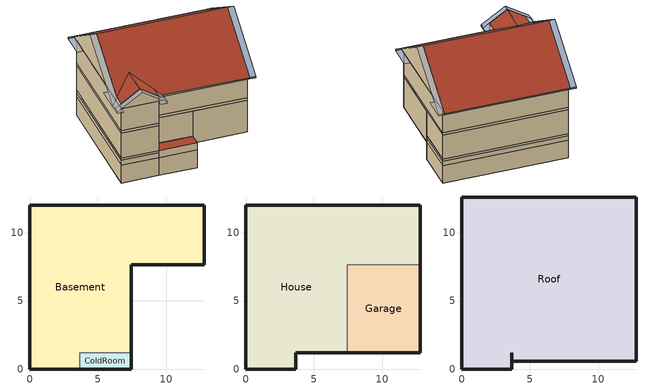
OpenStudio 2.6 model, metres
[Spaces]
Basement
 floor ground: 12.8,12.01 12.8,7.65 7.43,7.65 7.43,1.19 3.66,1.19 3.66,0 0,0 0,12.01 z0
 wall outside: 12.8,7.65 12.8,12.01 0,12.01 0,0 3.66,0 z2.5:2.74; 12.8,7.65 12.8,12.01 0,12.01 0,0 3.66,0 z1.98:2.5
 wall to Garage: 7.43,1.19 7.43,7.65 12.8,7.65 z2.5:2.74; 7.43,1.19 7.43,7.65 12.8,7.65 z1.98:2.5
 wall ground: 7.43,1.19 7.43,7.65 12.8,7.65 12.8,12.01 0,12.01 0,0 3.66,0 z0:1.98
 wall to ColdRoom: 3.66,0 3.66,1.19 7.43,1.19 z0:1.98; 3.66,0 3.66,1.19 7.43,1.19 z1.98:2.5; 3.66,0 3.66,1.19 7.43,1.19 z2.5:2.74
ColdRoom
 floor ground: 7.43,1.19 7.43,0 3.66,0 3.66,1.19 z0
 wall outside: 3.66,0 7.43,0 7.43,1.19 z1.98:2.74
 wall ground: 3.66,0 7.43,0 7.43,1.19 z0:1.98
 roof outside: 7.43,0 7.43,1.19 3.66,1.19 3.66,0 z2.74
House
 floor to Basement: 12.8,12.01 12.8,7.65 7.43,7.65 7.43,1.19 3.66,1.19 3.66,0 0,0 0,12.01 z2.74
 floor to Garage: 12.8,7.65 12.8,1.19 7.43,1.19 7.43,7.65 z5.51
 wall outside: 12.8,12.01 0,12.01 0,0 3.66,0 3.66,1.19 12.8,1.19 12.8,12.01 z5.79:8.23; 3.66,1.19 12.8,1.19 12.8,12.01 0,12.01 0,0 3.66,0 3.66,1.19 z5.51:5.79; 12.8,7.65 12.8,12.01 0,12.01 0,0 3.66,0 3.66,1.19 7.43,1.19 z2.74:5.51
 wall to Garage: 7.43,1.19 7.43,7.65 12.8,7.65 z2.74:5.51
Garage
 floor ground: 12.8,7.65 12.8,1.19 7.43,1.19 7.43,7.65 z1.98
 wall outside: 7.43,1.19 12.8,1.19 12.8,7.65 z1.98:5.51
Roof
 floor outside: 12.8,12.62 12.8,12.01 0,12.01 0,12.62 z8.23; 12.8,1.19 12.8,0.58 3.66,0.58 3.66,1.19 z8.23
 floor to House: 3.66,0.58 3.66,0 0,0 0,0.58 z8.23; 12.8,12.01 12.8,1.19 0,1.19 0,12.01 z8.23; 3.66,1.19 3.66,0.58 0,0.58 0,1.19 z8.23
 wall outside: 3.66,0.58 12.8,0.58 / 12.8,12.62 0,12.62 z8.23:8.37; 12.8,6.6,12.4 12.8,0.58,8.37 12.8,0.58,8.23 12.8,12.62,8.23 12.8,12.62,8.37; 0,6.6,12.4 0,12.62,8.37 0,12.62,8.23 0,0,8.23 0,0,8.77 0,1.19,8.77; 3.66,0,8.77 3.66,0,8.23 3.66,0.58,8.23 3.66,0.58,8.37 3.66,1.19,8.77; 1.83,0,9.98 0,0,8.77 0,0,8.23 3.66,0,8.23 3.66,0,8.77
 roof outside: 1.83,2.99,9.98 0,1.19,8.77 0,0,8.77 1.83,0,9.98; 12.8,6.6,12.4 12.8,12.62,8.37 0,12.62,8.37 0,6.6,12.4; 12.8,6.6,12.4 0,6.6,12.4 0,1.19,8.77 1.83,2.99,9.98 3.66,1.19,8.77 3.66,0.58,8.37 12.8,0.58,8.37; 1.83,0,9.98 3.66,0,8.77 3.66,1.19,8.77 1.83,2.99,9.98
shading: 0,12.62 -0.61,12.62 / 13.41,12.62 12.8,12.62 / 12.8,0.58 13.41,0.58 / -0.61,0.58 0,0.58 / -0.61,0.58 -0.61,0 / -0.61,0 -0.61,-0.61 / 4.27,-0.61 4.27,0 / 4.27,0 4.27,0.58 z8.23:8.37; 0,10.21 0,12.62 -0.61,12.62 -0.61,10.21 z8.23; 0,6.6,12.4 0,12.62,8.37 -0.61,12.62,8.37 -0.61,6.6,12.4; 13.41,6.6,12.4 13.41,12.62,8.37 12.8,12.62,8.37 12.8,6.6,12.4; 13.41,10.21 13.41,12.62 12.8,12.62 12.8,10.21 z8.23; 13.41,0.58 13.41,3 12.8,3 12.8,0.58 z8.23; 12.8,6.6,12.4 12.8,0.58,8.37 13.41,0.58,8.37 13.41,6.6,12.4; 0,0.58 0,3 -0.61,3 -0.61,0.58 z8.23; -0.61,6.6,12.4 -0.61,0.58,8.37 0,0.58,8.37 0,6.6,12.4; 0,1.19,8.77 -0.61,0.58,8.37 -0.61,0,8.37 0,0,8.77; 0,0 0,0.58 -0.61,0.58 -0.61,0 z8.23; 3.66,0,8.77 4.27,0,8.37 4.27,0.58,8.37 3.66,1.19,8.77; 4.27,0 4.27,0.58 3.66,0.58 3.66,0 z8.23; 4.27,-0.61 4.27,0 3.66,0 3.66,-0.61 z8.23; 0,-0.61 0,0 -0.61,0 -0.61,-0.61 z8.23; 1.83,0,9.98 -0.61,0,8.37 -0.61,-0.61,8.37 1.83,-0.61,9.98; 1.83,-0.61,9.98 4.27,-0.61,8.37 4.27,0,8.37 1.83,0,9.98
[Building]
ANZEH1: Space Type=189.1-2009 - Office - OpenOffice - CZ4-8; Default Construction Set=189.1-2009 - CZ5 - Office
[Site]
Site 1
[ClimateZones]
Climate Zone Institution Name 1=ASHRAE; Climate Zone Document Name 1=ANSI/ASHRAE Standard 169; Climate Zone Document Year 1=2006; Climate Zone Institution Name 2=CEC; Climate Zone Document Name 2=California Climate Zone Descriptions; Climate Zone Document Year 2=1995
[DefaultConstructionSet]
189.1-2009 - CZ5 - Office: Default Exterior Surface Constructions=Default Surface Constructions 13; Default Interior Surface Constructions=Default Surface Constructions 14; Default Ground Contact Surface Constructions=Default Surface Constructions 15; Default Exterior SubSurface Constructions=Default Sub Surface Constructions 9; Default Interior SubSurface Constructions=Default Sub Surface Constructions 10; Interior Partition Construction=Interior Partition
[DefaultSurfaceConstructions]
Name | Floor Construction | Wall Construction | Roof Ceiling Construction
Default Surface Constructions 13 | ExtSlabCarpet 4in ClimateZone 1-8 | ASHRAE 189.1-2009 ExtWall Mass ClimateZone 5 | ASHRAE 189.1-2009 ExtRoof IEAD ClimateZone 2-5
Default Surface Constructions 14 | Interior Floor | Interior Wall | Interior Ceiling
Default Surface Constructions 15 | ExtSlabCarpet 4in ClimateZone 1-8 | ExtSlabCarpet 4in ClimateZone 1-8 | ExtSlabCarpet 4in ClimateZone 1-8
[Construction]
ExtSlabCarpet 4in ClimateZone 1-8: MAT-CC05 4 HW CONCRETE, CP02 CARPET PAD
Interior Floor: F16 Acoustic tile, F05 Ceiling air space resistance, M11 100mm lightweight concrete
Interior Wall: G01a 19mm gypsum board, F04 Wall air space resistance, G01a 19mm gypsum board
Interior Ceiling: M11 100mm lightweight concrete, F05 Ceiling air space resistance, F16 Acoustic tile
Exterior Door: F08 Metal surface, I01 25mm insulation board
Interior Window: Clear 3mm
Interior Door; Interior Partition: G05 25mm wood
ASHRAE 189.1-2009 ExtRoof IEAD ClimateZone 2-5: Roof Membrane, Roof Insulation [21], Metal Decking
ASHRAE 189.1-2009 ExtWindow ClimateZone 4-5: Theoretical Glass [207]
ASHRAE 189.1-2009 ExtWall Mass ClimateZone 5: 1IN Stucco, 8IN Concrete HW, Wall Insulation [40], 1/2IN Gypsum
[Material] Thermal Absorptance=0.9
Name | Roughness | Thickness {m} | Conductivity {W/m-K} | Density {kg/m3} | Specific Heat {J/kg-K} | Solar Absorptance | Visible Absorptance
MAT-CC05 4 HW CONCRETE | Rough | 0.1016 | 1.311 | 2240 | 836.8 | 0.85 | 0.85
1IN Stucco | Smooth | 0.0253 | 0.6918 | 1858 | 837 | 0.92 | 0.92
8IN Concrete HW | MediumRough | 0.2033 | 1.7296 | 2243 | 837 | 0.65 | 0.65
1/2IN Gypsum | Smooth | 0.0127 | 0.16 | 784.9 | 830 | 0.4 | 0.4
Roof Membrane | VeryRough | 0.0095 | 0.16 | 1121.29 | 1460 | 0.7 | 0.7
Metal Decking | MediumSmooth | 0.0015 | 45.006 | 7680 | 418.4 | 0.6 | 0.6
F16 Acoustic tile | MediumSmooth | 0.0191 | 0.06 | 368 | 590 | 0.3 | 0.3
M11 100mm lightweight concrete | MediumRough | 0.1016 | 0.53 | 1280 | 840 | 0.5 | 0.5
G01a 19mm gypsum board | MediumSmooth | 0.019 | 0.16 | 800 | 1090 | 0.4 | 0.4
F08 Metal surface | Smooth | 0.0008 | 45.28 | 7824 | 500 | 0.7 | 0.7
I01 25mm insulation board | MediumRough | 0.0254 | 0.03 | 43 | 1210 | 0.6 | 0.6
G05 25mm wood | MediumSmooth | 0.0254 | 0.15 | 608 | 1630 | 0.5 | 0.5
Roof Insulation [21] | MediumRough | 0.2105 | 0.049 | 265 | 836.8 | 0.7 | 0.7
Wall Insulation [40] | MediumRough | 0.0794 | 0.0432 | 91 | 837 | 0.5 | 0.5
[Material:NoMass]
CP02 CARPET PAD: Roughness=Smooth; Thermal Resistance {m2-K/W}=0.1; Thermal Absorptance=0.9; Solar Absorptance=0.8; Visible Absorptance=0.8
[Material:AirGap]
Name | Thermal Resistance {m2-K/W}
F05 Ceiling air space resistance | 0.18
F04 Wall air space resistance | 0.15
[DefaultSubSurfaceConstructions]
Name | Fixed Window Construction | Operable Window Construction | Door Construction | Tubular Daylight Dome Construction | Tubular Daylight Diffuser Construction
Default Sub Surface Constructions 9 | ASHRAE 189.1-2009 ExtWindow ClimateZone 4-5 | ASHRAE 189.1-2009 ExtWindow ClimateZone 4-5 | Exterior Door | Interior Window | Interior Window
Default Sub Surface Constructions 10 | Interior Window | Interior Window | Interior Door
[WindowMaterial:Glazing] Optical Data Type=SpectralAverage; Thickness {m}=0.003; Back Side Solar Reflectance at Normal Incidence=0; Back Side Visible Reflectance at Normal Incidence=0; Infrared Transmittance at Normal Incidence=0; Dirt Correction Factor for Solar and Visible Transmittance=1; Solar Diffusing=No
Name | Solar Transmittance at Normal Incidence | Front Side Solar Reflectance at Normal Incidence | Visible Transmittance at Normal Incidence | Front Side Visible Reflectance at Normal Incidence | Front Side Infrared Hemispherical Emissivity | Back Side Infrared Hemispherical Emissivity | Conductivity {W/m-K}
Clear 3mm | 0.837 | 0.075 | 0.898 | 0.081 | 0.84 | 0.84 | 0.9
Theoretical Glass [207] | 0.3311 | 0.6189 | 0.44 | 0.51 | 0.9 | 0.9 | 0.0133
[WindowMaterial:Blind]
Window Material Blind 1: Slat Width {m}=0.025; Slat Separation {m}=0.01875; Front Side Slat Beam Solar Reflectance=0.5; Back Side Slat Beam Solar Reflectance=0.5; Front Side Slat Diffuse Solar Reflectance=0.5; Back Side Slat Diffuse Solar Reflectance=0.5; Slat Beam Visible Transmittance=0
[SpaceType]
189.1-2009 - Office - OpenOffice - CZ4-8: Default Schedule Set=189.1-2009 - Office - OpenOffice - CZ4-8 Schedule Set; Design Specification Outdoor Air Object=189.1-2009 - Office - OpenOffice - CZ4-8 Ventilation; Standards Building Type=Office; Standards Space Type=OpenOffice
[DefaultScheduleSet]
189.1-2009 - Office - OpenOffice - CZ4-8 Schedule Set: Number of People Schedule=Office Work Occ; People Activity Level Schedule=Office Activity; Lighting Schedule=Office Bldg Light; Electric Equipment Schedule=Office Bldg Equip; Infiltration Schedule=Office Infil Quarter On
[Lights:Definition]
189.1-2009 - Office - OpenOffice - CZ4-8 Lights Definition: Design Level Calculation Method=Watts/Area; Watts per Space Floor Area {W/m2}=10.6563
[Lights]
189.1-2009 - Office - OpenOffice - CZ4-8 Lights: Lights Definition=189.1-2009 - Office - OpenOffice - CZ4-8 Lights Definition; Space or SpaceType=189.1-2009 - Office - OpenOffice - CZ4-8
[DesignSpecification:OutdoorAir]
189.1-2009 - Office - OpenOffice - CZ4-8 Ventilation: Outdoor Air Method=Sum; Outdoor Air Flow per Person {m3/s-person}=0.00943895
[People:Definition]
189.1-2009 - Office - OpenOffice - CZ4-8 People Definition: Number of People Calculation Method=People/Area; People per Space Floor Area {person/m2}=0.0565105; Fraction Radiant=0.3
[People]
189.1-2009 - Office - OpenOffice - CZ4-8 People: People Definition=189.1-2009 - Office - OpenOffice - CZ4-8 People Definition; Space or SpaceType=189.1-2009 - Office - OpenOffice - CZ4-8
[SpaceInfiltration:DesignFlowRate]
189.1-2009 - Office - OpenOffice - CZ4-8 Infiltration: Space or SpaceType=189.1-2009 - Office - OpenOffice - CZ4-8; Design Flow Rate Calculation Method=Flow/ExteriorArea; Flow per Exterior Surface Area {m3/s-m2}=0.000226568
[ElectricEquipment:Definition]
189.1-2009 - Office - OpenOffice - CZ4-8 Electric Equipment Definition: Design Level Calculation Method=Watts/Area; Watts per Space Floor Area {W/m2}=7.64238
[ElectricEquipment]
189.1-2009 - Office - OpenOffice - CZ4-8 Electric Equipment: Electric Equipment Definition=189.1-2009 - Office - OpenOffice - CZ4-8 Electric Equipment Definition; Space or SpaceType=189.1-2009 - Office - OpenOffice - CZ4-8
[ShadingControl]
Shading Control 1: Shading Type=InteriorBlind; Shading Device Material=Window Material Blind 1
[Space]
Name | Part of Total Floor Area
Basement; Garage; ColdRoom; Roof
House | Yes
[Schedule:Ruleset]
Name | Default Day Schedule | Summer Design Day Schedule | Winter Design Day Schedule
Office Bldg Light | Office Bldg Light Default Schedule | Office Bldg Light Summer Design Day | Office Bldg Light Winter Design Day
Office Activity | Office Activity Default Schedule | Office Activity Summer Design Day | Office Activity Winter Design Day
Office Infil Quarter On | Office Infil Quarter On Default Schedule | Office Infil Quarter On Summer Design Day | Office Infil Quarter On Winter Design Day
Office Bldg Equip | Office Bldg Equip Default Schedule | Office Bldg Equip Summer Design Day | Office Bldg Equip Winter Design Day
Office Work Occ | Office Bldg Occ Default Schedule | Office Bldg Occ Summer Design Day | Office Bldg Occ Winter Design Day
[Schedule:Day]
Office Bldg Light Default Schedule: 5, 0, 0.05, 7, 0, 0.1, 8, 0, 0.3, 17, 0, 0.9, 18, 0, 0.7, 20, 0, 0.5, 22, 0, 0.3, 23, 0, 0.1, 24, 0, 0.05
Office Bldg Light Summer Design Day; Office Infil Quarter On Rule 1 Day Schedule; Office Bldg Equip Summer Design Day: 24, 0, 1
Office Bldg Light Winter Design Day; Office Bldg Equip Winter Design Day; Office Bldg Occ Winter Design Day; Office Bldg Occ Rule 1 Day Schedule: 24, 0, 0
Office Bldg Light Rule 1 Day Schedule: 24, 0, 0.05
Office Bldg Light Rule 2 Day Schedule: 6, 0, 0.05, 8, 0, 0.1, 14, 0, 0.5, 17, 0, 0.15, 24, 0, 0.05
Office Activity Default Schedule; Office Activity Summer Design Day; Office Activity Winter Design Day: 24, 0, 132
Office Infil Quarter On Default Schedule; Office Infil Quarter On Summer Design Day: 6, 0, 1, 22, 0, 0.25, 24, 0, 1
Office Infil Quarter On Winter Design Day; Office Infil Quarter On Rule 2 Day Schedule: 6, 0, 1, 18, 0, 0.25, 24, 0, 1
Office Bldg Equip Default Schedule: 8, 0, 0.4, 12, 0, 0.9, 13, 0, 0.8, 17, 0, 0.9, 18, 0, 0.8, 20, 0, 0.6, 22, 0, 0.5, 24, 0, 0.4
Office Bldg Equip Rule 1 Day Schedule: 24, 0, 0.3
Office Bldg Equip Rule 2 Day Schedule: 6, 0, 0.3, 8, 0, 0.4, 14, 0, 0.5, 17, 0, 0.35, 24, 0, 0.3
Office Bldg Occ Default Schedule: 6, 0, 0, 7, 0, 0.1, 8, 0, 0.2, 12, 0, 0.85, 13, 0, 0.5, 17, 0, 0.85, 18, 0, 0.7, 20, 0, 0.4, 22, 0, 0.1, 24, 0, 0.05
Office Bldg Occ Summer Design Day: 6, 0, 0, 22, 0, 1, 24, 0, 0.05
Office Bldg Occ Rule 2 Day Schedule: 6, 0, 0, 8, 0, 0.1, 14, 0, 0.4, 17, 0, 0.1, 24, 0, 0
[Schedule:Rule] Apply Monday=No; Apply Tuesday=No; Apply Wednesday=No; Apply Thursday=No; Apply Friday=No; Date Specification Type=DateRange; Start Month=1; Start Day=1; End Month=12; End Day=31
Name | Schedule Ruleset | Rule Order | Day Schedule | Apply Sunday | Apply Saturday
Office Bldg Light Rule 1 | Office Bldg Light | 0 | Office Bldg Light Rule 1 Day Schedule | Yes | No
Office Bldg Light Rule 2 | Office Bldg Light | 1 | Office Bldg Light Rule 2 Day Schedule | No | Yes
Office Infil Quarter On Rule 1 | Office Infil Quarter On | 0 | Office Infil Quarter On Rule 1 Day Schedule | Yes | No
Office Infil Quarter On Rule 2 | Office Infil Quarter On | 1 | Office Infil Quarter On Rule 2 Day Schedule | No | Yes
Office Bldg Equip Rule 1 | Office Bldg Equip | 0 | Office Bldg Equip Rule 1 Day Schedule | Yes | No
Office Bldg Equip Rule 2 | Office Bldg Equip | 1 | Office Bldg Equip Rule 2 Day Schedule | No | Yes
Office Work Occ Rule 1 | Office Work Occ | 0 | Office Bldg Occ Rule 1 Day Schedule | Yes | No
Office Work Occ Rule 2 | Office Work Occ | 1 | Office Bldg Occ Rule 2 Day Schedule | No | Yes
